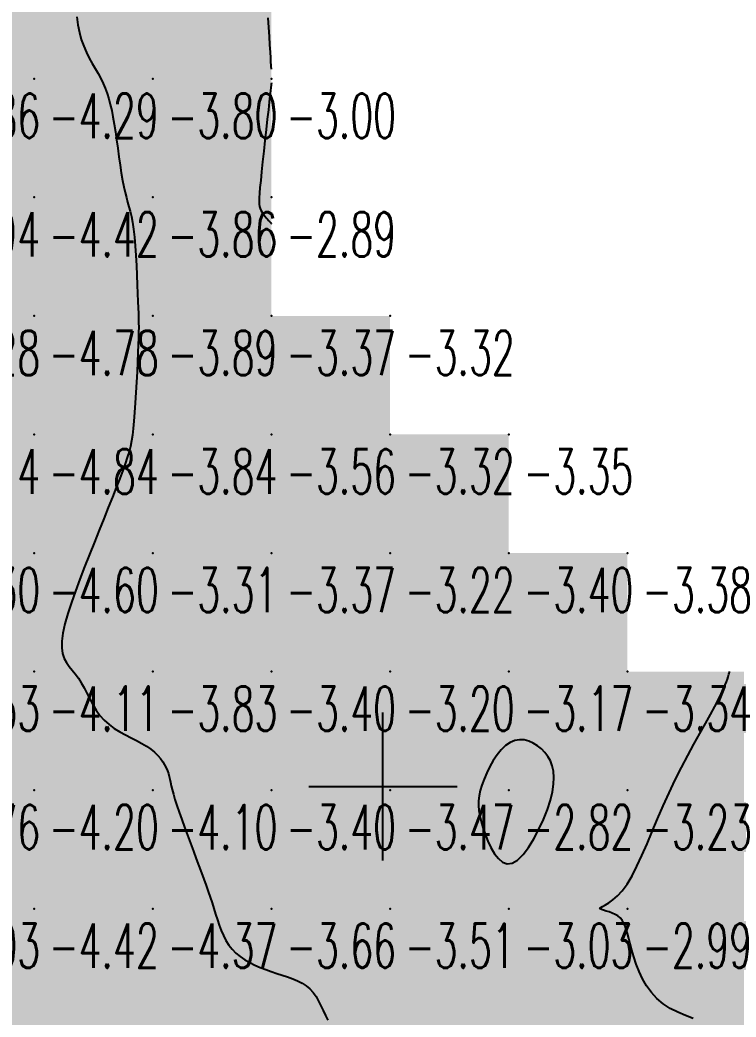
# Model space of a CAD drawing. Header units: millimetres. Extents: x 88261 to 90953, y 390274 to 392322.
# Drawn here: x 89969.1 to 90029.4, y 391978.1 to 392062.2 of the extents above; entities that cross this region are included whole.
import ezdxf
from ezdxf.enums import TextEntityAlignment as Align

# ---------------------------------------------------------------- set-up
doc = ezdxf.new("R2010")
doc.units = ezdxf.units.MM
doc.header["$LTSCALE"] = 25
for name, color, linetype in [('Carroyage(1)_Croix', 7, 'Continuous'), ('CN_03_00', 7, 'Continuous'), ('COTEAlt', 7, 'Continuous'), ('TN_COLORIAGE', 7, 'Continuous')]:
    doc.layers.add(name, color=color, linetype=linetype)
doc.styles.add('Simplex 1.0', font='Simplex.shx', dxfattribs={"width": 0.99, "height": 2.5})
doc.styles.get("Standard").update_dxf_attribs({"font": 'times.ttf'})

# ---------------------------------------------------------------- blocks, each defined once
blk = doc.blocks.new('COTE')
at = {"color": 0}
blk.add_point((0, 0), dxfattribs=at)
at = {"layer": 'COTEAlt'}
blk.add_attdef('ALT', text='', height=3.75, dxfattribs=at).set_placement((1.25, -1.25), align=Align.TOP_LEFT)

msp = doc.modelspace()

# ---------------------------------------------------------------- linework, layer by layer
at = {"layer": 'Carroyage(1)_Croix'}
for p, q in [((89999.65, 391991.29), (89999.65, 392003.79)), ((89993.4, 391997.54), (90005.9, 391997.54))]:
    msp.add_line(p, q, dxfattribs=at)
at = {"layer": 'CN_03_00', "flags": 128}
for points, elevation in [([(89973.858, 392062.473), (89973.944, 392061.787), (89974.065, 392061.139), (89974.228, 392060.538), (89974.425, 392059.984), (89974.65, 392059.468), (89974.891, 392058.985), (89975.142, 392058.529), (89975.393, 392058.094), (89975.636, 392057.673), (89975.861, 392057.26), (89976.063, 392056.848), (89976.242, 392056.432), (89976.4, 392056.003), (89976.542, 392055.554), (89976.669, 392055.079), (89976.786, 392054.57), (89976.894, 392054.019), (89976.997, 392053.421), (89977.098, 392052.771), (89977.197, 392052.083), (89977.295, 392051.374), (89977.394, 392050.661), (89977.493, 392049.962), (89977.593, 392049.293), (89977.696, 392048.672), (89977.801, 392048.117), (89977.91, 392047.636), (89978.021, 392047.214), (89978.132, 392046.826), (89978.241, 392046.449), (89978.347, 392046.058), (89978.448, 392045.63), (89978.541, 392045.141), (89978.626, 392044.566), (89978.701, 392043.891), (89978.766, 392043.135), (89978.822, 392042.326), (89978.87, 392041.492), (89978.911, 392040.661), (89978.946, 392039.861), (89978.976, 392039.119), (89979.001, 392038.465), (89979.022, 392037.916), (89979.04, 392037.452), (89979.052, 392037.044), (89979.059, 392036.663), (89979.061, 392036.278), (89979.056, 392035.862), (89979.044, 392035.384), (89979.025, 392034.814), (89978.998, 392034.133), (89978.963, 392033.36), (89978.923, 392032.524), (89978.877, 392031.651), (89978.827, 392030.771), (89978.773, 392029.912), (89978.716, 392029.103), (89978.659, 392028.371), (89978.599, 392027.736), (89978.533, 392027.183), (89978.456, 392026.687), (89978.363, 392026.222), (89978.247, 392025.765), (89978.104, 392025.291), (89977.929, 392024.774), (89977.716, 392024.191), (89977.462, 392023.522), (89977.17, 392022.771), (89976.846, 392021.949), (89976.494, 392021.066), (89976.119, 392020.131), (89975.728, 392019.155), (89975.325, 392018.148), (89974.916, 392017.119), (89974.506, 392016.081), (89974.107, 392015.046), (89973.73, 392014.032), (89973.387, 392013.053), (89973.089, 392012.126), (89972.848, 392011.265), (89972.675, 392010.488), (89972.583, 392009.808), (89972.579, 392009.237), (89972.653, 392008.759), (89972.791, 392008.353), (89972.981, 392008), (89973.209, 392007.678), (89973.46, 392007.367), (89973.722, 392007.047), (89973.98, 392006.696), (89974.225, 392006.3), (89974.461, 392005.865), (89974.697, 392005.404), (89974.941, 392004.929), (89975.201, 392004.452), (89975.485, 392003.986), (89975.801, 392003.543), (89976.159, 392003.136), (89976.562, 392002.773), (89977.001, 392002.45), (89977.466, 392002.16), (89977.942, 392001.895), (89978.419, 392001.648), (89978.883, 392001.412), (89979.323, 392001.177), (89979.727, 392000.938), (89980.083, 392000.688), (89980.395, 392000.429), (89980.663, 392000.164), (89980.893, 391999.897), (89981.086, 391999.63), (89981.246, 391999.366), (89981.377, 391999.11), (89981.481, 391998.865), (89981.563, 391998.63), (89981.629, 391998.398), (89981.687, 391998.159), (89981.745, 391997.9), (89981.809, 391997.611), (89981.887, 391997.282), (89981.987, 391996.901), (89982.117, 391996.457), (89982.281, 391995.944), (89982.475, 391995.372), (89982.693, 391994.754), (89982.929, 391994.104), (89983.175, 391993.435), (89983.426, 391992.762), (89983.674, 391992.098), (89983.915, 391991.457), (89984.141, 391990.85), (89984.353, 391990.274), (89984.553, 391989.727), (89984.741, 391989.203), (89984.919, 391988.697), (89985.087, 391988.206), (89985.247, 391987.724), (89985.401, 391987.248), (89985.549, 391986.774), (89985.697, 391986.305), (89985.852, 391985.845), (89986.019, 391985.398), (89986.205, 391984.968), (89986.416, 391984.558), (89986.657, 391984.174), (89986.936, 391983.818), (89987.256, 391983.495), (89987.613, 391983.202), (89988.002, 391982.936), (89988.418, 391982.697), (89988.855, 391982.479), (89989.308, 391982.282), (89989.771, 391982.103), (89990.237, 391981.939), (89990.703, 391981.786), (89991.163, 391981.639), (89991.611, 391981.49), (89992.043, 391981.332), (89992.453, 391981.158), (89992.836, 391980.962), (89993.187, 391980.735), (89993.5, 391980.47), (89993.773, 391980.164), (89994.013, 391979.821), (89994.227, 391979.449), (89994.425, 391979.056), (89994.616, 391978.649), (89994.807, 391978.237), (89995.008, 391977.827)], -4), ([(89990.249, 392058.038), (89990.249, 392058.041), (89990.247, 392058.061), (89990.244, 392058.114), (89990.238, 392058.219), (89990.227, 392058.391), (89990.212, 392058.648), (89990.19, 392059.007), (89990.161, 392059.484), (89990.125, 392060.089), (89990.081, 392060.796), (89990.032, 392061.573), (89989.978, 392062.387)], -3), ([(89990.249, 392056.889), (89990.248, 392056.885), (89990.246, 392056.864), (89990.239, 392056.804), (89990.226, 392056.688), (89990.204, 392056.496), (89990.172, 392056.21), (89990.127, 392055.811), (89990.067, 392055.28), (89989.99, 392054.608), (89989.901, 392053.82), (89989.804, 392052.953), (89989.703, 392052.042), (89989.602, 392051.123), (89989.505, 392050.231), (89989.418, 392049.402), (89989.343, 392048.671), (89989.286, 392048.066), (89989.246, 392047.578), (89989.223, 392047.191), (89989.217, 392046.887), (89989.229, 392046.649), (89989.256, 392046.461), (89989.3, 392046.305), (89989.361, 392046.164), (89989.436, 392046.025), (89989.524, 392045.888), (89989.619, 392045.753), (89989.719, 392045.624), (89989.818, 392045.504), (89989.912, 392045.394), (89989.999, 392045.298), (89990.072, 392045.217), (89990.131, 392045.153), (89990.174, 392045.105), (89990.206, 392045.071), (89990.227, 392045.048), (89990.239, 392045.034), (89990.246, 392045.027), (89990.248, 392045.024), (89990.249, 392045.024)], -3), ([(90025.786, 391977.982), (90025.141, 391978.219), (90024.496, 391978.5), (90023.868, 391978.832), (90023.277, 391979.219), (90022.739, 391979.668), (90022.27, 391980.179), (90021.867, 391980.741), (90021.524, 391981.337), (90021.233, 391981.951), (90020.99, 391982.567), (90020.787, 391983.169), (90020.619, 391983.74), (90020.478, 391984.265), (90020.359, 391984.73), (90020.253, 391985.138), (90020.152, 391985.492), (90020.05, 391985.797), (90019.936, 391986.059), (90019.805, 391986.281), (90019.648, 391986.469), (90019.456, 391986.626), (90019.226, 391986.758), (90018.973, 391986.869), (90018.712, 391986.961), (90018.463, 391987.04), (90018.243, 391987.107), (90018.07, 391987.168), (90017.962, 391987.226), (90017.936, 391987.285), (90018.006, 391987.349), (90018.163, 391987.435), (90018.395, 391987.558), (90018.689, 391987.735), (90019.031, 391987.983), (90019.411, 391988.318), (90019.814, 391988.756), (90020.227, 391989.316), (90020.641, 391990.006), (90021.057, 391990.813), (90021.477, 391991.719), (90021.905, 391992.702), (90022.345, 391993.744), (90022.799, 391994.824), (90023.271, 391995.923), (90023.764, 391997.022), (90024.279, 391998.101), (90024.807, 391999.151), (90025.338, 392000.162), (90025.858, 392001.123), (90026.357, 392002.027), (90026.824, 392002.862), (90027.246, 392003.62), (90027.613, 392004.292), (90027.917, 392004.87), (90028.16, 392005.36), (90028.351, 392005.771), (90028.498, 392006.11), (90028.606, 392006.387), (90028.684, 392006.608), (90028.739, 392006.783), (90028.779, 392006.919), (90028.808, 392007.025), (90028.831, 392007.104), (90028.847, 392007.161), (90028.857, 392007.199), (90028.864, 392007.223), (90028.867, 392007.234), (90028.869, 392007.239), (90028.869, 392007.239)], -3)]:
    msp.add_lwpolyline(points, dxfattribs=dict(at, elevation=elevation))
at = {"layer": 'CN_03_00', "elevation": -3, "flags": 128}
msp.add_lwpolyline([(90008.259, 391993.525), (90008.486, 391992.948), (90008.749, 391992.388), (90009.045, 391991.88), (90009.375, 391991.46), (90009.737, 391991.162), (90010.13, 391991.022), (90010.552, 391991.075), (90011.001, 391991.344), (90011.464, 391991.803), (90011.928, 391992.413), (90012.378, 391993.136), (90012.8, 391993.933), (90013.181, 391994.766), (90013.507, 391995.595), (90013.763, 391996.383), (90013.938, 391997.098), (90014.036, 391997.74), (90014.061, 391998.314), (90014.019, 391998.828), (90013.916, 391999.287), (90013.757, 391999.7), (90013.547, 392000.072), (90013.292, 392000.409), (90012.998, 392000.717), (90012.671, 392000.986), (90012.317, 392001.209), (90011.943, 392001.374), (90011.555, 392001.471), (90011.158, 392001.491), (90010.761, 392001.424), (90010.368, 392001.259), (90009.986, 392000.992), (90009.619, 392000.637), (90009.272, 392000.21), (90008.95, 391999.732), (90008.655, 391999.221), (90008.393, 391998.694), (90008.169, 391998.171), (90007.985, 391997.67), (90007.846, 391997.204), (90007.752, 391996.766), (90007.701, 391996.345), (90007.693, 391995.93), (90007.727, 391995.508), (90007.801, 391995.067), (90007.916, 391994.596), (90008.068, 391994.084), (90008.259, 391993.525)], close=True, dxfattribs=at)
at = {"layer": 'TN_COLORIAGE', "color": 131}
for points in [[(89960.249, 392067.239, -4.323), (89960.249, 392057.239, -4.323), (89970.249, 392067.239, -4.323)], [(89960.249, 392057.239, -4.323), (89970.249, 392057.239, -4.323), (89970.249, 392067.239, -4.323)], [(89970.249, 392067.239, -4), (89973.863, 392067.239, -4), (89970.249, 392057.239, -4), (89973.598, 392060.588, -4)], [(89973.598, 392060.588, -4.288), (89976.137, 392057.239, -4.288), (89970.249, 392057.239, -4.288)], [(89960.249, 392057.239, -4.288), (89960.249, 392047.239, -4.288), (89970.249, 392057.239, -4.288)], [(89960.249, 392047.239, -4.288), (89970.249, 392047.239, -4.288), (89970.249, 392057.239, -4.288)], [(89970.249, 392047.239, -4), (89977.021, 392054.012, -4), (89970.249, 392057.239, -4), (89976.137, 392057.239, -4)], [(89977.021, 392054.012, -4.421), (89977.762, 392047.239, -4.421), (89970.249, 392047.239, -4.421)], [(89960.249, 392045.499, -4.421), (89963.531, 392040.522, -4.421), (89960.249, 392047.239, -4.421), (89970.249, 392047.239, -4.421)], [(89965.921, 392037.239, -4.421), (89963.531, 392040.522, -4.421), (89970.249, 392037.239, -4.421), (89970.249, 392047.239, -4.421)], [(89970.249, 392037.239, -4), (89978.739, 392045.73, -4), (89970.249, 392047.239, -4), (89977.762, 392047.239, -4)], [(89978.739, 392045.73, -4.784), (89979.039, 392037.239, -4.784), (89970.249, 392037.239, -4.784)], [(89964.952, 392027.239, -4.784), (89964.213, 392031.203, -4.784), (89970.249, 392027.239, -4.784), (89970.249, 392037.239, -4.784)], [(89964.213, 392031.203, -4.784), (89965.921, 392037.239, -4.784), (89970.249, 392037.239, -4.784)], [(89970.249, 392027.239, -4), (89979.111, 392036.101, -4), (89970.249, 392037.239, -4), (89979.039, 392037.239, -4)], [(89978.666, 392027.239, -4.84), (89979.111, 392036.101, -4.84), (89970.249, 392027.239, -4.84)], [(89960.249, 392017.239, -4.84), (89970.249, 392017.239, -4.84), (89970.249, 392027.239, -4.84)], [(89964.952, 392027.239, -4.305), (89960.249, 392025.547, -4.305), (89970.249, 392027.239, -4.305), (89960.249, 392017.239, -4.305)], [(89970.249, 392027.239, -4), (89978.666, 392027.239, -4), (89970.249, 392017.239, -4), (89978.176, 392025.166, -4)], [(89974.93, 392017.239, -4.604), (89978.176, 392025.166, -4.604), (89970.249, 392017.239, -4.604)], [(89960.249, 392017.239, -4.604), (89960.249, 392007.239, -4.604), (89970.249, 392017.239, -4.604)], [(89960.249, 392007.239, -4.604), (89970.249, 392007.239, -4.604), (89970.249, 392017.239, -4.604)], [(89970.249, 392017.239, -4), (89974.93, 392017.239, -4), (89970.249, 392007.239, -4), (89971.602, 392008.593, -4)], [(89971.602, 392008.593, -4.107), (89974.161, 392007.239, -4.107), (89970.249, 392007.239, -4.107)], [(89960.249, 391997.239, -4.107), (89970.249, 391997.239, -4.107), (89970.249, 392007.239, -4.107)], [(89960.249, 392007.239, -4.107), (89960.249, 391997.239, -4.107), (89970.249, 392007.239, -4.107)], [(89970.249, 391997.239, -4), (89975.635, 392002.626, -4), (89970.249, 392007.239, -4), (89974.161, 392007.239, -4)], [(89970.249, 391997.239, -4), (89975.635, 392002.626, -4), (89980.249, 391997.239, -4), (89980.249, 392001.071, -4)], [(89981.729, 391998.719, -4.104), (89980.249, 392001.071, -4.104), (89980.249, 391997.239, -4.104)], [(89981.724, 391997.239, -4.104), (89981.729, 391998.719, -4.104), (89980.249, 391997.239, -4.104)], [(89960.249, 391988.167, -4.195), (89960.55, 391987.541, -4.195), (89960.249, 391997.239, -4.195), (89970.249, 391997.239, -4.195)], [(89960.659, 391987.239, -4.195), (89960.55, 391987.541, -4.195), (89970.249, 391987.239, -4.195), (89970.249, 391997.239, -4.195)], [(89970.249, 391987.239, -4.104), (89980.249, 391987.239, -4.104), (89980.249, 391997.239, -4.104)], [(89970.249, 391997.239, -4.104), (89970.249, 391987.239, -4.104), (89980.249, 391997.239, -4.104)], [(89980.249, 391987.239, -4), (89984.075, 391991.066, -4), (89980.249, 391997.239, -4), (89981.724, 391997.239, -4)], [(89984.075, 391991.066, -4.372), (89985.463, 391987.239, -4.372), (89980.249, 391987.239, -4.372)], [(89960.249, 391977.239, -4.416), (89970.249, 391977.239, -4.416), (89970.249, 391987.239, -4.416)], [(89960.249, 391986.633, -4.416), (89960.659, 391987.239, -4.416), (89960.249, 391977.239, -4.416), (89970.249, 391987.239, -4.416)], [(89970.249, 391987.239, -4.372), (89970.249, 391977.239, -4.372), (89980.249, 391987.239, -4.372)], [(89970.249, 391977.239, -4.372), (89980.249, 391977.239, -4.372), (89980.249, 391987.239, -4.372)], [(89980.249, 391977.239, -4), (89986.476, 391983.467, -4), (89980.249, 391987.239, -4), (89985.463, 391987.239, -4)], [(89980.249, 391977.239, -4), (89986.476, 391983.467, -4), (89990.249, 391977.239, -4), (89990.249, 391981.805, -4)], [(89993.954, 391980.944, -4.287), (89990.249, 391981.805, -4.287), (89990.249, 391977.239, -4.287)], [(89993.954, 391980.944, -4.287), (89994.938, 391977.239, -4.287), (89990.249, 391977.239, -4.287)]]:
    msp.add_solid(points, dxfattribs=at)
at = {"layer": 'TN_COLORIAGE', "color": 121}
for points in [[(89976.137, 392057.239, -3.429), (89973.598, 392060.588, -3.429), (89980.249, 392057.239, -3.429), (89980.249, 392067.239, -3.429)], [(89973.598, 392060.588, -3.429), (89973.863, 392067.239, -3.429), (89980.249, 392067.239, -3.429)], [(89980.249, 392057.239, -3), (89989.724, 392066.715, -3), (89980.249, 392067.239, -3), (89989.314, 392067.239, -3)], [(89980.249, 392057.239, -3), (89989.724, 392066.715, -3), (89990.249, 392057.239, -3), (89990.249, 392058.038, -3)], [(89976.137, 392057.239, -3.799), (89977.021, 392054.012, -3.799), (89980.249, 392057.239, -3.799)], [(89977.762, 392047.239, -3.799), (89977.021, 392054.012, -3.799), (89980.249, 392047.239, -3.799), (89980.249, 392057.239, -3.799)], [(89980.249, 392047.239, -3), (89989.155, 392047.239, -3), (89990.249, 392057.239, -3), (89990.249, 392056.889, -3)], [(89980.249, 392057.239, -3.004), (89980.249, 392047.239, -3.004), (89990.249, 392057.239, -3.004)], [(89977.762, 392047.239, -3.861), (89978.739, 392045.73, -3.861), (89980.249, 392047.239, -3.861)], [(89979.039, 392037.239, -3.861), (89978.739, 392045.73, -3.861), (89980.249, 392037.239, -3.861), (89980.249, 392047.239, -3.861)], [(89980.249, 392037.239, -3), (89989.19, 392046.181, -3), (89980.249, 392047.239, -3), (89989.155, 392047.239, -3)], [(89980.249, 392037.239, -3), (89989.19, 392046.181, -3), (89990.249, 392037.239, -3), (89990.249, 392045.024, -3)], [(89979.111, 392036.101, -3.842), (89978.666, 392027.239, -3.842), (89980.249, 392037.239, -3.842), (89980.249, 392027.239, -3.842)], [(89979.039, 392037.239, -3.892), (89979.111, 392036.101, -3.892), (89980.249, 392037.239, -3.892)], [(89980.249, 392037.239, -3.371), (89980.249, 392027.239, -3.371), (89990.249, 392037.239, -3.371)], [(89990.249, 392027.239, -3.842), (89990.249, 392037.239, -3.842), (89980.249, 392027.239, -3.842)], [(90000.249, 392027.239, -3.561), (90000.249, 392037.239, -3.561), (89990.249, 392027.239, -3.561)], [(90000.249, 392037.239, -3.561), (89990.249, 392037.239, -3.561), (89990.249, 392027.239, -3.561)], [(89978.176, 392025.166, -3.313), (89974.93, 392017.239, -3.313), (89980.249, 392027.239, -3.313), (89980.249, 392017.239, -3.313)], [(89978.176, 392025.166, -3.842), (89978.666, 392027.239, -3.842), (89980.249, 392027.239, -3.842)], [(89980.249, 392017.239, -3.561), (89990.249, 392017.239, -3.561), (89990.249, 392027.239, -3.561)], [(89980.249, 392027.239, -3.561), (89980.249, 392017.239, -3.561), (89990.249, 392027.239, -3.561)], [(89990.249, 392027.239, -3.32), (89990.249, 392017.239, -3.32), (90000.249, 392027.239, -3.32)], [(90000.249, 392017.239, -3.369), (90000.249, 392027.239, -3.369), (89990.249, 392017.239, -3.369)], [(90010.249, 392017.239, -3.217), (90010.249, 392027.239, -3.217), (90000.249, 392017.239, -3.217)], [(90010.249, 392027.239, -3.217), (90000.249, 392027.239, -3.217), (90000.249, 392017.239, -3.217)], [(89974.161, 392007.239, -3.313), (89971.602, 392008.593, -3.313), (89980.249, 392007.239, -3.313), (89980.249, 392017.239, -3.313)], [(89971.602, 392008.593, -3.313), (89974.93, 392017.239, -3.313), (89980.249, 392017.239, -3.313)], [(89980.249, 392007.239, -3.369), (89990.249, 392007.239, -3.369), (89990.249, 392017.239, -3.369)], [(89980.249, 392017.239, -3.369), (89980.249, 392007.239, -3.369), (89990.249, 392017.239, -3.369)], [(89990.249, 392017.239, -3.217), (89990.249, 392007.239, -3.217), (90000.249, 392017.239, -3.217)], [(89990.249, 392007.239, -3.217), (90000.249, 392007.239, -3.217), (90000.249, 392017.239, -3.217)], [(90000.249, 392017.239, -3.399), (90000.249, 392007.239, -3.399), (90010.249, 392017.239, -3.399)], [(90010.249, 392007.239, -3.204), (90010.249, 392017.239, -3.204), (90000.249, 392007.239, -3.204)], [(90020.249, 392007.239, -3.167), (90020.249, 392017.239, -3.167), (90010.249, 392007.239, -3.167)], [(90020.249, 392017.239, -3.167), (90010.249, 392017.239, -3.167), (90010.249, 392007.239, -3.167)], [(89974.161, 392007.239, -3.833), (89975.635, 392002.626, -3.833), (89980.249, 392007.239, -3.833)], [(89980.249, 392001.071, -3.833), (89975.635, 392002.626, -3.833), (89980.249, 392007.239, -3.833)], [(89980.249, 392001.071, -3.402), (89981.729, 391998.719, -3.402), (89980.249, 392007.239, -3.402), (89990.249, 392007.239, -3.402)], [(89981.729, 391998.719, -3.4), (89981.724, 391997.239, -3.4), (89990.249, 392007.239, -3.4), (89990.249, 391997.239, -3.4)], [(89990.249, 391997.239, -3.204), (90000.249, 391997.239, -3.204), (90000.249, 392007.239, -3.204)], [(89990.249, 392007.239, -3.204), (89990.249, 391997.239, -3.204), (90000.249, 392007.239, -3.204)], [(90000.249, 392007.239, -3.167), (90000.249, 391997.239, -3.167), (90010.249, 392007.239, -3.167)], [(90000.249, 391997.239, -3), (90007.499, 391997.239, -3), (90010.249, 392007.239, -3), (90010.249, 392002.404, -3)], [(90020.249, 392007.239, -3), (90013.713, 392000.703, -3), (90010.249, 392007.239, -3), (90010.249, 392002.404, -3)], [(90020.249, 392007.239, -3), (90013.713, 392000.703, -3), (90020.249, 391997.239, -3), (90014.654, 391997.239, -3)], [(90020.249, 392007.239, -3), (90028.869, 392007.239, -3), (90020.249, 391997.239, -3), (90028.327, 392005.318, -3)], [(90023.502, 391997.239, -3.227), (90028.327, 392005.318, -3.227), (90020.249, 391997.239, -3.227)], [(89981.724, 391997.239, -3.4), (89984.075, 391991.066, -3.4), (89990.249, 391997.239, -3.4)], [(89985.463, 391987.239, -3.4), (89984.075, 391991.066, -3.4), (89990.249, 391987.239, -3.4), (89990.249, 391997.239, -3.4)], [(89990.249, 391997.239, -3.471), (89990.249, 391987.239, -3.471), (90000.249, 391997.239, -3.471)], [(89990.249, 391987.239, -3.471), (90000.249, 391987.239, -3.471), (90000.249, 391997.239, -3.471)], [(90000.249, 391987.239, -3), (90007.666, 391994.656, -3), (90000.249, 391997.239, -3), (90007.499, 391997.239, -3)], [(90020.249, 391997.239, -3), (90020.249, 391987.854, -3), (90010.249, 391987.239, -3), (90016.866, 391987.239, -3)], [(90020.249, 391997.239, -3), (90014.654, 391997.239, -3), (90010.249, 391987.239, -3), (90010.249, 391988.638, -3)], [(90023.502, 391997.239, -3.227), (90020.249, 391987.854, -3.227), (90020.249, 391997.239, -3.227)], [(90000.249, 391987.239, -3), (90007.666, 391994.656, -3), (90010.249, 391987.239, -3), (90010.249, 391988.638, -3)], [(89985.463, 391987.239, -3.659), (89986.476, 391983.467, -3.659), (89990.249, 391987.239, -3.659)], [(89990.249, 391981.805, -3.659), (89986.476, 391983.467, -3.659), (89990.249, 391987.239, -3.659)], [(89990.249, 391981.805, -3.513), (89993.954, 391980.944, -3.513), (89990.249, 391987.239, -3.513), (90000.249, 391987.239, -3.513)], [(89994.938, 391977.239, -3.513), (89993.954, 391980.944, -3.513), (90000.249, 391977.239, -3.513), (90000.249, 391987.239, -3.513)], [(90000.249, 391977.239, -3.029), (90010.249, 391977.239, -3.029), (90010.249, 391987.239, -3.029)], [(90000.249, 391987.239, -3.029), (90000.249, 391977.239, -3.029), (90010.249, 391987.239, -3.029)], [(90010.249, 391977.239, -3), (90019.905, 391986.896, -3), (90010.249, 391987.239, -3), (90016.866, 391987.239, -3)], [(90010.249, 391977.239, -3), (90019.905, 391986.896, -3), (90020.249, 391977.239, -3), (90020.249, 391984.934, -3)], [(90021.968, 391978.959, -3.05), (90020.249, 391984.934, -3.05), (90020.249, 391977.239, -3.05)], [(90021.968, 391978.959, -3.05), (90028.315, 391977.239, -3.05), (90020.249, 391977.239, -3.05)]]:
    msp.add_solid(points, dxfattribs=at)
at = {"layer": 'TN_COLORIAGE', "color": 111}
for points in [[(89990.249, 392058.038, -2.956), (89989.724, 392066.715, -2.956), (89990.249, 392067.239, -2.956)], [(89990.249, 392056.889, -2.894), (89989.155, 392047.239, -2.894), (89990.249, 392047.239, -2.894)], [(89989.155, 392047.239, -2.894), (89989.19, 392046.181, -2.894), (89990.249, 392047.239, -2.894)], [(89990.249, 392045.024, -2.894), (89989.19, 392046.181, -2.894), (89990.249, 392047.239, -2.894)], [(90028.327, 392005.318, -2.53), (90023.502, 391997.239, -2.53), (90030.249, 392007.239, -2.53), (90030.249, 391997.239, -2.53)], [(90028.327, 392005.318, -2.946), (90028.869, 392007.239, -2.946), (90030.249, 392007.239, -2.946)], [(90010.249, 392002.404, -2.821), (90007.499, 391997.239, -2.821), (90010.249, 391997.239, -2.821)], [(90010.249, 392002.404, -2.821), (90013.713, 392000.703, -2.821), (90010.249, 391997.239, -2.821)], [(90014.654, 391997.239, -2.821), (90013.713, 392000.703, -2.821), (90010.249, 391997.239, -2.821)], [(90007.499, 391997.239, -2.821), (90007.666, 391994.656, -2.821), (90010.249, 391997.239, -2.821)], [(90010.249, 391988.638, -2.821), (90007.666, 391994.656, -2.821), (90010.249, 391997.239, -2.821)], [(90010.249, 391988.638, -2.821), (90014.654, 391997.239, -2.821), (90010.249, 391997.239, -2.821)], [(90020.249, 391987.854, -2.53), (90023.502, 391997.239, -2.53), (90020.249, 391987.239, -2.53), (90030.249, 391997.239, -2.53)], [(90020.249, 391987.239, -2.53), (90030.249, 391987.239, -2.53), (90030.249, 391997.239, -2.53)], [(90016.866, 391987.239, -2.985), (90020.249, 391987.854, -2.985), (90020.249, 391987.239, -2.985)], [(90016.866, 391987.239, -2.985), (90019.905, 391986.896, -2.985), (90020.249, 391987.239, -2.985)], [(90020.249, 391984.934, -2.985), (90019.905, 391986.896, -2.985), (90020.249, 391987.239, -2.985)], [(90020.249, 391984.934, -2.761), (90021.968, 391978.959, -2.761), (90020.249, 391987.239, -2.761), (90030.249, 391987.239, -2.761)], [(90028.315, 391977.239, -2.761), (90021.968, 391978.959, -2.761), (90030.249, 391977.239, -2.761), (90030.249, 391987.239, -2.761)]]:
    msp.add_solid(points, dxfattribs=at)

# ---------------------------------------------------------------- block references
at = {"layer": 'COTEAlt'}
ref = msp.add_blockref('COTE', (89960.249, 392057.239), dxfattribs=at)
ref.add_attrib('ALT', '-4.86', dxfattribs={"height": 3.75, "style": 'Simplex 1.0', "width": 0.6}).set_placement((89961.499, 392055.989), align=Align.TOP_LEFT)
ref = msp.add_blockref('COTE', (89970.249, 392057.239), dxfattribs=at)
ref.add_attrib('ALT', '-4.29', dxfattribs={"height": 3.75, "style": 'Simplex 1.0', "width": 0.6}).set_placement((89971.499, 392055.989), align=Align.TOP_LEFT)
ref = msp.add_blockref('COTE', (89980.249, 392057.239), dxfattribs=at)
ref.add_attrib('ALT', '-3.80', dxfattribs={"height": 3.75, "style": 'Simplex 1.0', "width": 0.6}).set_placement((89981.499, 392055.989), align=Align.TOP_LEFT)
ref = msp.add_blockref('COTE', (89990.249, 392057.239), dxfattribs=at)
ref.add_attrib('ALT', '-3.00', dxfattribs={"height": 3.75, "style": 'Simplex 1.0', "width": 0.6}).set_placement((89991.499, 392055.989), align=Align.TOP_LEFT)
ref = msp.add_blockref('COTE', (89960.249, 392047.239), dxfattribs=at)
ref.add_attrib('ALT', '-4.94', dxfattribs={"height": 3.75, "style": 'Simplex 1.0', "width": 0.6}).set_placement((89961.499, 392045.989), align=Align.TOP_LEFT)
ref = msp.add_blockref('COTE', (89970.249, 392047.239), dxfattribs=at)
ref.add_attrib('ALT', '-4.42', dxfattribs={"height": 3.75, "style": 'Simplex 1.0', "width": 0.6}).set_placement((89971.499, 392045.989), align=Align.TOP_LEFT)
ref = msp.add_blockref('COTE', (89980.249, 392047.239), dxfattribs=at)
ref.add_attrib('ALT', '-3.86', dxfattribs={"height": 3.75, "style": 'Simplex 1.0', "width": 0.6}).set_placement((89981.499, 392045.989), align=Align.TOP_LEFT)
ref = msp.add_blockref('COTE', (89990.249, 392047.239), dxfattribs=at)
ref.add_attrib('ALT', '-2.89', dxfattribs={"height": 3.75, "style": 'Simplex 1.0', "width": 0.6}).set_placement((89991.499, 392045.989), align=Align.TOP_LEFT)
ref = msp.add_blockref('COTE', (89960.249, 392037.239), dxfattribs=at)
ref.add_attrib('ALT', '-5.28', dxfattribs={"height": 3.75, "style": 'Simplex 1.0', "width": 0.6}).set_placement((89961.499, 392035.989), align=Align.TOP_LEFT)
ref = msp.add_blockref('COTE', (89970.249, 392037.239), dxfattribs=at)
ref.add_attrib('ALT', '-4.78', dxfattribs={"height": 3.75, "style": 'Simplex 1.0', "width": 0.6}).set_placement((89971.499, 392035.989), align=Align.TOP_LEFT)
ref = msp.add_blockref('COTE', (89980.249, 392037.239), dxfattribs=at)
ref.add_attrib('ALT', '-3.89', dxfattribs={"height": 3.75, "style": 'Simplex 1.0', "width": 0.6}).set_placement((89981.499, 392035.989), align=Align.TOP_LEFT)
ref = msp.add_blockref('COTE', (89990.249, 392037.239), dxfattribs=at)
ref.add_attrib('ALT', '-3.37', dxfattribs={"height": 3.75, "style": 'Simplex 1.0', "width": 0.6}).set_placement((89991.499, 392035.989), align=Align.TOP_LEFT)
ref = msp.add_blockref('COTE', (90000.249, 392037.239), dxfattribs=at)
ref.add_attrib('ALT', '-3.32', dxfattribs={"height": 3.75, "style": 'Simplex 1.0', "width": 0.6}).set_placement((90001.499, 392035.989), align=Align.TOP_LEFT)
ref = msp.add_blockref('COTE', (89960.249, 392027.239), dxfattribs=at)
ref.add_attrib('ALT', '-5.14', dxfattribs={"height": 3.75, "style": 'Simplex 1.0', "width": 0.6}).set_placement((89961.499, 392025.989), align=Align.TOP_LEFT)
ref = msp.add_blockref('COTE', (89970.249, 392027.239), dxfattribs=at)
ref.add_attrib('ALT', '-4.84', dxfattribs={"height": 3.75, "style": 'Simplex 1.0', "width": 0.6}).set_placement((89971.499, 392025.989), align=Align.TOP_LEFT)
ref = msp.add_blockref('COTE', (89980.249, 392027.239), dxfattribs=at)
ref.add_attrib('ALT', '-3.84', dxfattribs={"height": 3.75, "style": 'Simplex 1.0', "width": 0.6}).set_placement((89981.499, 392025.989), align=Align.TOP_LEFT)
ref = msp.add_blockref('COTE', (89990.249, 392027.239), dxfattribs=at)
ref.add_attrib('ALT', '-3.56', dxfattribs={"height": 3.75, "style": 'Simplex 1.0', "width": 0.6}).set_placement((89991.499, 392025.989), align=Align.TOP_LEFT)
ref = msp.add_blockref('COTE', (90000.249, 392027.239), dxfattribs=at)
ref.add_attrib('ALT', '-3.32', dxfattribs={"height": 3.75, "style": 'Simplex 1.0', "width": 0.6}).set_placement((90001.499, 392025.989), align=Align.TOP_LEFT)
ref = msp.add_blockref('COTE', (90010.249, 392027.239), dxfattribs=at)
ref.add_attrib('ALT', '-3.35', dxfattribs={"height": 3.75, "style": 'Simplex 1.0', "width": 0.6}).set_placement((90011.499, 392025.989), align=Align.TOP_LEFT)
ref = msp.add_blockref('COTE', (89960.249, 392017.239), dxfattribs=at)
ref.add_attrib('ALT', '-4.30', dxfattribs={"height": 3.75, "style": 'Simplex 1.0', "width": 0.6}).set_placement((89961.499, 392015.989), align=Align.TOP_LEFT)
ref = msp.add_blockref('COTE', (89970.249, 392017.239), dxfattribs=at)
ref.add_attrib('ALT', '-4.60', dxfattribs={"height": 3.75, "style": 'Simplex 1.0', "width": 0.6}).set_placement((89971.499, 392015.989), align=Align.TOP_LEFT)
ref = msp.add_blockref('COTE', (89980.249, 392017.239), dxfattribs=at)
ref.add_attrib('ALT', '-3.31', dxfattribs={"height": 3.75, "style": 'Simplex 1.0', "width": 0.6}).set_placement((89981.499, 392015.989), align=Align.TOP_LEFT)
ref = msp.add_blockref('COTE', (89990.249, 392017.239), dxfattribs=at)
ref.add_attrib('ALT', '-3.37', dxfattribs={"height": 3.75, "style": 'Simplex 1.0', "width": 0.6}).set_placement((89991.499, 392015.989), align=Align.TOP_LEFT)
ref = msp.add_blockref('COTE', (90000.249, 392017.239), dxfattribs=at)
ref.add_attrib('ALT', '-3.22', dxfattribs={"height": 3.75, "style": 'Simplex 1.0', "width": 0.6}).set_placement((90001.499, 392015.989), align=Align.TOP_LEFT)
ref = msp.add_blockref('COTE', (90010.249, 392017.239), dxfattribs=at)
ref.add_attrib('ALT', '-3.40', dxfattribs={"height": 3.75, "style": 'Simplex 1.0', "width": 0.6}).set_placement((90011.499, 392015.989), align=Align.TOP_LEFT)
ref = msp.add_blockref('COTE', (90020.249, 392017.239), dxfattribs=at)
ref.add_attrib('ALT', '-3.38', dxfattribs={"height": 3.75, "style": 'Simplex 1.0', "width": 0.6}).set_placement((90021.499, 392015.989), align=Align.TOP_LEFT)
ref = msp.add_blockref('COTE', (89960.249, 392007.239), dxfattribs=at)
ref.add_attrib('ALT', '-4.53', dxfattribs={"height": 3.75, "style": 'Simplex 1.0', "width": 0.6}).set_placement((89961.499, 392005.989), align=Align.TOP_LEFT)
ref = msp.add_blockref('COTE', (89970.249, 392007.239), dxfattribs=at)
ref.add_attrib('ALT', '-4.11', dxfattribs={"height": 3.75, "style": 'Simplex 1.0', "width": 0.6}).set_placement((89971.499, 392005.989), align=Align.TOP_LEFT)
ref = msp.add_blockref('COTE', (89980.249, 392007.239), dxfattribs=at)
ref.add_attrib('ALT', '-3.83', dxfattribs={"height": 3.75, "style": 'Simplex 1.0', "width": 0.6}).set_placement((89981.499, 392005.989), align=Align.TOP_LEFT)
ref = msp.add_blockref('COTE', (89990.249, 392007.239), dxfattribs=at)
ref.add_attrib('ALT', '-3.40', dxfattribs={"height": 3.75, "style": 'Simplex 1.0', "width": 0.6}).set_placement((89991.499, 392005.989), align=Align.TOP_LEFT)
ref = msp.add_blockref('COTE', (90000.249, 392007.239), dxfattribs=at)
ref.add_attrib('ALT', '-3.20', dxfattribs={"height": 3.75, "style": 'Simplex 1.0', "width": 0.6}).set_placement((90001.499, 392005.989), align=Align.TOP_LEFT)
ref = msp.add_blockref('COTE', (90010.249, 392007.239), dxfattribs=at)
ref.add_attrib('ALT', '-3.17', dxfattribs={"height": 3.75, "style": 'Simplex 1.0', "width": 0.6}).set_placement((90011.499, 392005.989), align=Align.TOP_LEFT)
ref = msp.add_blockref('COTE', (90020.249, 392007.239), dxfattribs=at)
ref.add_attrib('ALT', '-3.34', dxfattribs={"height": 3.75, "style": 'Simplex 1.0', "width": 0.6}).set_placement((90021.499, 392005.989), align=Align.TOP_LEFT)
ref = msp.add_blockref('COTE', (89960.249, 391997.239), dxfattribs=at)
ref.add_attrib('ALT', '-4.76', dxfattribs={"height": 3.75, "style": 'Simplex 1.0', "width": 0.6}).set_placement((89961.499, 391995.989), align=Align.TOP_LEFT)
ref = msp.add_blockref('COTE', (89970.249, 391997.239), dxfattribs=at)
ref.add_attrib('ALT', '-4.20', dxfattribs={"height": 3.75, "style": 'Simplex 1.0', "width": 0.6}).set_placement((89971.499, 391995.989), align=Align.TOP_LEFT)
ref = msp.add_blockref('COTE', (89980.249, 391997.239), dxfattribs=at)
ref.add_attrib('ALT', '-4.10', dxfattribs={"height": 3.75, "style": 'Simplex 1.0', "width": 0.6}).set_placement((89981.499, 391995.989), align=Align.TOP_LEFT)
ref = msp.add_blockref('COTE', (89990.249, 391997.239), dxfattribs=at)
ref.add_attrib('ALT', '-3.40', dxfattribs={"height": 3.75, "style": 'Simplex 1.0', "width": 0.6}).set_placement((89991.499, 391995.989), align=Align.TOP_LEFT)
ref = msp.add_blockref('COTE', (90000.249, 391997.239), dxfattribs=at)
ref.add_attrib('ALT', '-3.47', dxfattribs={"height": 3.75, "style": 'Simplex 1.0', "width": 0.6}).set_placement((90001.499, 391995.989), align=Align.TOP_LEFT)
ref = msp.add_blockref('COTE', (90010.249, 391997.239), dxfattribs=at)
ref.add_attrib('ALT', '-2.82', dxfattribs={"height": 3.75, "style": 'Simplex 1.0', "width": 0.6}).set_placement((90011.499, 391995.989), align=Align.TOP_LEFT)
ref = msp.add_blockref('COTE', (90020.249, 391997.239), dxfattribs=at)
ref.add_attrib('ALT', '-3.23', dxfattribs={"height": 3.75, "style": 'Simplex 1.0', "width": 0.6}).set_placement((90021.499, 391995.989), align=Align.TOP_LEFT)
ref = msp.add_blockref('COTE', (89960.249, 391987.239), dxfattribs=at)
ref.add_attrib('ALT', '-5.03', dxfattribs={"height": 3.75, "style": 'Simplex 1.0', "width": 0.6}).set_placement((89961.499, 391985.989), align=Align.TOP_LEFT)
ref = msp.add_blockref('COTE', (89970.249, 391987.239), dxfattribs=at)
ref.add_attrib('ALT', '-4.42', dxfattribs={"height": 3.75, "style": 'Simplex 1.0', "width": 0.6}).set_placement((89971.499, 391985.989), align=Align.TOP_LEFT)
ref = msp.add_blockref('COTE', (89980.249, 391987.239), dxfattribs=at)
ref.add_attrib('ALT', '-4.37', dxfattribs={"height": 3.75, "style": 'Simplex 1.0', "width": 0.6}).set_placement((89981.499, 391985.989), align=Align.TOP_LEFT)
ref = msp.add_blockref('COTE', (89990.249, 391987.239), dxfattribs=at)
ref.add_attrib('ALT', '-3.66', dxfattribs={"height": 3.75, "style": 'Simplex 1.0', "width": 0.6}).set_placement((89991.499, 391985.989), align=Align.TOP_LEFT)
ref = msp.add_blockref('COTE', (90000.249, 391987.239), dxfattribs=at)
ref.add_attrib('ALT', '-3.51', dxfattribs={"height": 3.75, "style": 'Simplex 1.0', "width": 0.6}).set_placement((90001.499, 391985.989), align=Align.TOP_LEFT)
ref = msp.add_blockref('COTE', (90010.249, 391987.239), dxfattribs=at)
ref.add_attrib('ALT', '-3.03', dxfattribs={"height": 3.75, "style": 'Simplex 1.0', "width": 0.6}).set_placement((90011.499, 391985.989), align=Align.TOP_LEFT)
ref = msp.add_blockref('COTE', (90020.249, 391987.239), dxfattribs=at)
ref.add_attrib('ALT', '-2.99', dxfattribs={"height": 3.75, "style": 'Simplex 1.0', "width": 0.6}).set_placement((90021.499, 391985.989), align=Align.TOP_LEFT)

doc.saveas('drawing.dxf')
